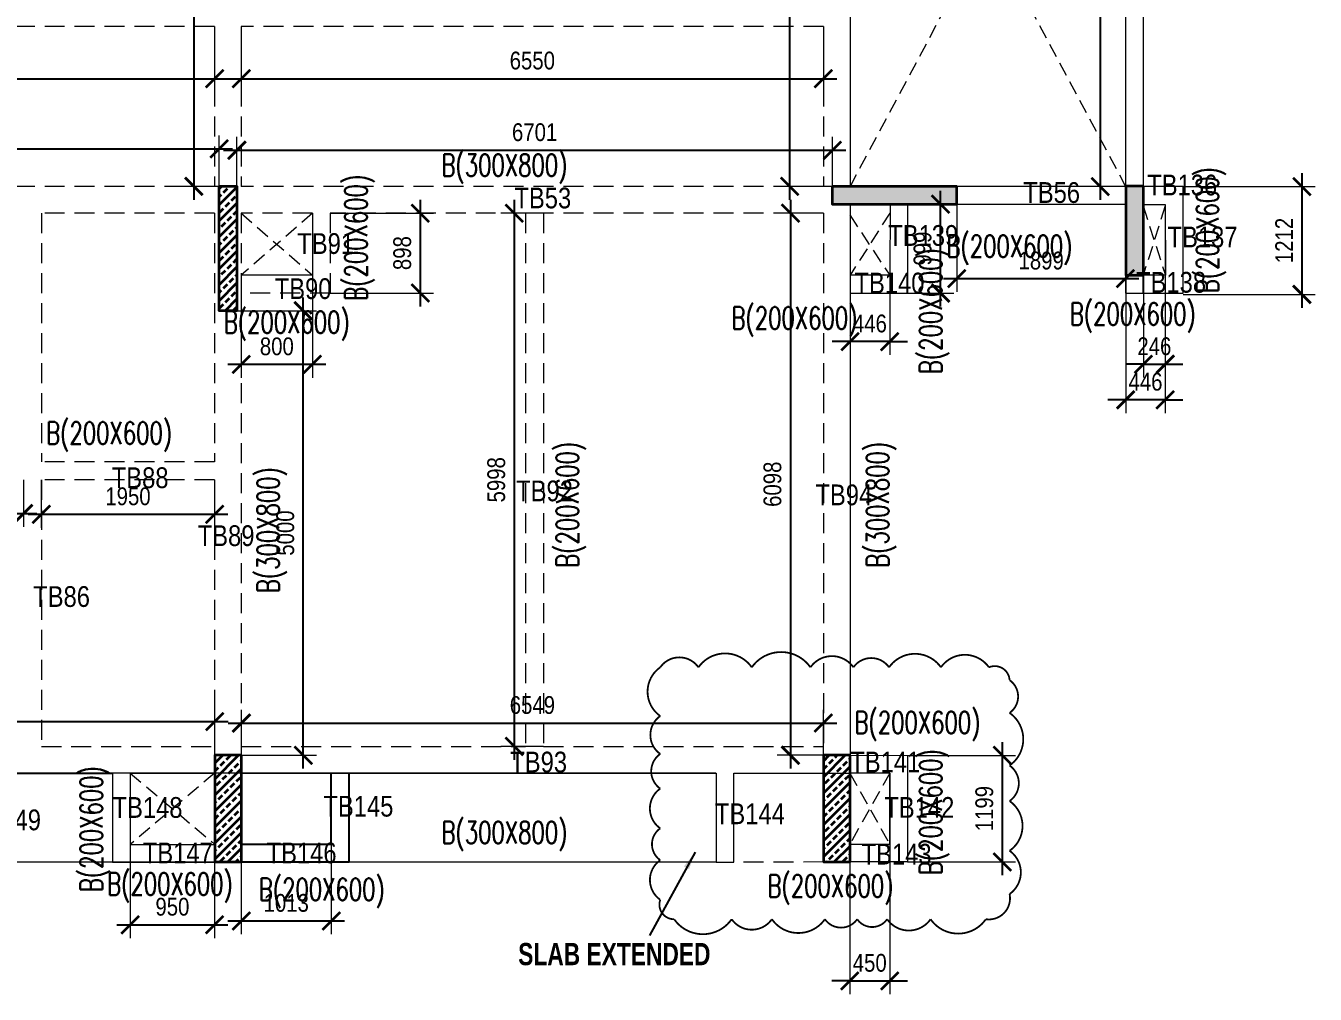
# Model space of a CAD drawing. Header units: millimetres. Extents: x -22 to 58002, y -26 to 25936.
# Drawn here: x 43492 to 58002, y 5192 to 16086 of the extents above; entities that cross this region are included whole.
import ezdxf

# ---------------------------------------------------------------- set-up
doc = ezdxf.new("R2010")
doc.units = ezdxf.units.MM
doc.linetypes.add('DASHED', pattern=[0.75, 0.5, -0.25])
doc.linetypes.add('HIDDEN', pattern=[9.525, 6.35, -3.175])
doc.layers.get('Defpoints').update_dxf_attribs({"color": 1})
for name, color, linetype, lineweight in [('G-ANNO-TEXT', 7, 'Continuous', 18), ('S-BEAM-IDEN', 2, 'Continuous', 9), ('S-COL HATCH', 8, 'Continuous', 35), ('S-COLS', 6, 'Continuous', 35), ('S_FRAMES', 4, 'Continuous', 9), ('STR-CUTOUT', 1, 'Continuous', 13)]:
    doc.layers.add(name, color=color, linetype=linetype, lineweight=lineweight)
doc.styles.add('Dim.s & Anno.(Misc.)', font='ARIALN.TTF')
doc.styles.add('ROMANS', font='romans.shx', dxfattribs={"width": 0.75})
doc.styles.add('Swis721 LtCn BT_2', font='swisscl.ttf', dxfattribs={"height": 244.992296})
doc.dimstyles.new('A-GFC-100', dxfattribs={"dimscale": 100, "dimtxt": 2, "dimasz": 2, "dimexe": 1.5, "dimexo": 0, "dimgap": 1, "dimtad": 1, "dimdec": 0, "dimdsep": 46, "dimtxsty": 'Dim.s & Anno.(Misc.)', "dimblk": 'ARCHTICK', "dimcen": 0, "dimdle": 1.5, "dimclrd": 256, "dimclre": 8, "dimclrt": 6, "dimazin": 2, "dimtfac": 1, "dimtdec": 0, "dimtix": 1, "dimtmove": 2, "dimatfit": 3, "dimfxl": 1, "dimtolj": 1, "dimlwd": -1, "dimlwe": 9, "dimarcsym": 0})
pattern_1 = [(45, (-612703.72, 120513.6), (-89.802561, 89.802561), []), (45, (-612613.92, 120513.6), (-89.802561, 89.802561), [63.5, -31.75])]

# ---------------------------------------------------------------- blocks, each defined once
blk = doc.blocks.new('COLUMNS_TER')
at = {"layer": 'S-COL HATCH'}
h = blk.add_hatch(dxfattribs=at)
h.set_pattern_fill('ANSI33', color=8, scale=20)
h.set_pattern_definition([(45, (-615475.9, 133131.74), (-89.802561, 89.802561), []), (45, (-615386.1, 133131.74), (-89.802561, 89.802561), [63.5, -31.75])])
h.paths.add_polyline_path([(40376, -9400), (40576, -9400), (40576, -10800), (40376, -10800)])
h = blk.add_hatch(color=8, dxfattribs=at)
h.dxf.hatch_style = 1
h.paths.add_polyline_path([(48676, -9601), (48676, -9401), (47276, -9401), (47276, -9601)])
h = blk.add_hatch(color=8, dxfattribs=at)
h.dxf.hatch_style = 1
h.paths.add_polyline_path([(50777, -9400), (50577, -9400), (50577, -10400), (50777, -10400)])
h = blk.add_hatch(dxfattribs=at)
h.set_pattern_fill('ANSI33', color=8, scale=20)
h.set_pattern_definition(pattern_1)
h.paths.add_polyline_path([(40626, -15800), (40326, -15800), (40326, -17000), (40626, -17000)])
h = blk.add_hatch(dxfattribs=at)
h.set_pattern_fill('ANSI33', color=8, scale=20)
h.set_pattern_definition(pattern_1)
h.paths.add_polyline_path([(47475, -15800), (47175, -15800), (47175, -17000), (47475, -17000)])
at = {"layer": 'S-COLS'}
for points in [[(40376, -9400), (40576, -9400), (40576, -10800), (40376, -10800)], [(48676, -9601), (48676, -9401), (47276, -9401), (47276, -9601)], [(50777, -9400), (50577, -9400), (50577, -10400), (50777, -10400)], [(40626, -15800), (40326, -15800), (40326, -17000), (40626, -17000)], [(47475, -15800), (47175, -15800), (47175, -17000), (47475, -17000)]]:
    blk.add_lwpolyline(points, close=True, dxfattribs=at)
blk = doc.blocks.new('_ArchTick')
at = {"color": 0, "linetype": 'ByBlock', "const_width": 0.15}
blk.add_lwpolyline([(-0.5, -0.5), (0.5, 0.5)], dxfattribs=at)
blk = doc.blocks.new('*D163')
at = {"color": 8, "lineweight": 9, "transparency": 16777216}
for p, q in [((39017, 16080), (39017, 15341)), ((45617, 16080), (45617, 15341))]:
    blk.add_line(p, q, dxfattribs=at)
at = {"transparency": 16777216}
blk.add_line((38867, 15491), (45767, 15491), dxfattribs=at)
at = {"layer": 'Defpoints', "color": 0, "transparency": 16777216}
for p in [(39017, 16080), (45617, 16080), (45617, 15491)]:
    blk.add_point(p, dxfattribs=at)
at = {"transparency": 16777216, "xscale": 200, "yscale": 200, "zscale": 200, "rotation": 180}
blk.add_blockref('_ArchTick', (39017, 15491), dxfattribs=at)
at = {"transparency": 16777216, "xscale": 200, "yscale": 200, "zscale": 200}
blk.add_blockref('_ArchTick', (45617, 15491), dxfattribs=at)
at = {"color": 6, "transparency": 16777216, "insert": (42317, 15693), "char_height": 200, "attachment_point": 5, "style": 'Dim.s & Anno.(Misc.)'}
blk.add_mtext('\\A1;6600', dxfattribs=at)
blk = doc.blocks.new('*D164')
at = {"color": 8, "lineweight": 9, "transparency": 16777216}
for p, q in [((45917, 16080), (45917, 15341)), ((52467, 16080), (52467, 15341))]:
    blk.add_line(p, q, dxfattribs=at)
at = {"transparency": 16777216}
blk.add_line((45767, 15491), (52617, 15491), dxfattribs=at)
at = {"layer": 'Defpoints', "color": 0, "transparency": 16777216}
for p in [(45917, 16080), (52467, 16080), (52467, 15491)]:
    blk.add_point(p, dxfattribs=at)
at = {"transparency": 16777216, "xscale": 200, "yscale": 200, "zscale": 200, "rotation": 180}
blk.add_blockref('_ArchTick', (45917, 15491), dxfattribs=at)
at = {"transparency": 16777216, "xscale": 200, "yscale": 200, "zscale": 200}
blk.add_blockref('_ArchTick', (52467, 15491), dxfattribs=at)
at = {"color": 6, "transparency": 16777216, "insert": (49192, 15694), "char_height": 200, "attachment_point": 5, "style": 'Dim.s & Anno.(Misc.)'}
blk.add_mtext('\\A1;6550', dxfattribs=at)
blk = doc.blocks.new('*D170')
at = {"color": 8, "lineweight": 9, "transparency": 16777216}
for p, q in [((38968, 14280), (38968, 14852)), ((45668, 14280), (45668, 14852))]:
    blk.add_line(p, q, dxfattribs=at)
at = {"transparency": 16777216}
blk.add_line((38818, 14702), (45818, 14702), dxfattribs=at)
at = {"layer": 'Defpoints', "color": 0, "transparency": 16777216}
for p in [(45668, 14702), (38968, 14280), (45668, 14280)]:
    blk.add_point(p, dxfattribs=at)
at = {"transparency": 16777216, "xscale": 200, "yscale": 200, "zscale": 200, "rotation": 180}
blk.add_blockref('_ArchTick', (38968, 14702), dxfattribs=at)
at = {"transparency": 16777216, "xscale": 200, "yscale": 200, "zscale": 200}
blk.add_blockref('_ArchTick', (45668, 14702), dxfattribs=at)
at = {"color": 6, "transparency": 16777216, "insert": (42318, 14904), "char_height": 200, "attachment_point": 5, "style": 'Dim.s & Anno.(Misc.)'}
blk.add_mtext('\\A1;6700', dxfattribs=at)
blk = doc.blocks.new('*D171')
at = {"color": 8, "lineweight": 9, "transparency": 16777216}
for p, q in [((45868, 14280), (45868, 14836)), ((52569, 14280), (52569, 14836))]:
    blk.add_line(p, q, dxfattribs=at)
at = {"transparency": 16777216}
blk.add_line((45718, 14686), (52719, 14686), dxfattribs=at)
at = {"layer": 'Defpoints', "color": 0, "transparency": 16777216}
for p in [(52569, 14686), (45868, 14280), (52569, 14280)]:
    blk.add_point(p, dxfattribs=at)
at = {"transparency": 16777216, "xscale": 200, "yscale": 200, "zscale": 200, "rotation": 180}
blk.add_blockref('_ArchTick', (45868, 14686), dxfattribs=at)
at = {"transparency": 16777216, "xscale": 200, "yscale": 200, "zscale": 200}
blk.add_blockref('_ArchTick', (52569, 14686), dxfattribs=at)
at = {"color": 6, "transparency": 16777216, "insert": (49218, 14888), "char_height": 200, "attachment_point": 5, "style": 'Dim.s & Anno.(Misc.)'}
blk.add_mtext('\\A1;6701', dxfattribs=at)
blk = doc.blocks.new('*D173')
at = {"transparency": 16777216}
blk.add_line((55583, 20230), (55583, 14128), dxfattribs=at)
at = {"color": 8, "lineweight": 9, "transparency": 16777216}
for p, q in [((55867, 20080), (55433, 20080)), ((55867, 14278), (55433, 14278))]:
    blk.add_line(p, q, dxfattribs=at)
at = {"layer": 'Defpoints', "color": 0, "transparency": 16777216}
for p in [(55867, 20080), (55583, 14278), (55867, 14278)]:
    blk.add_point(p, dxfattribs=at)
at = {"transparency": 16777216, "xscale": 200, "yscale": 200, "zscale": 200}
for p, rotation in [((55583, 20080), 90), ((55583, 14278), 270)]:
    blk.add_blockref('_ArchTick', p, dxfattribs=dict(at, rotation=rotation))
at = {"color": 6, "transparency": 16777216, "insert": (55380, 17179), "char_height": 200, "attachment_point": 5, "rotation": 90, "style": 'Dim.s & Anno.(Misc.)'}
blk.add_mtext('\\A1;5802', dxfattribs=at)
blk = doc.blocks.new('*D174')
at = {"color": 8, "lineweight": 9, "transparency": 16777216}
for p, q in [((53969, 14080), (53969, 13092)), ((55867, 14077), (55867, 13092))]:
    blk.add_line(p, q, dxfattribs=at)
at = {"transparency": 16777216}
blk.add_line((53819, 13242), (56017, 13242), dxfattribs=at)
at = {"layer": 'Defpoints', "color": 0, "transparency": 16777216}
for p in [(53969, 14080), (55867, 14077), (55867, 13242)]:
    blk.add_point(p, dxfattribs=at)
at = {"transparency": 16777216, "xscale": 200, "yscale": 200, "zscale": 200, "rotation": 180}
blk.add_blockref('_ArchTick', (53969, 13242), dxfattribs=at)
at = {"transparency": 16777216, "xscale": 200, "yscale": 200, "zscale": 200}
blk.add_blockref('_ArchTick', (55867, 13242), dxfattribs=at)
at = {"color": 6, "transparency": 16777216, "insert": (54918, 13444), "char_height": 200, "attachment_point": 5, "style": 'Dim.s & Anno.(Misc.)'}
blk.add_mtext('\\A1;1899', dxfattribs=at)
blk = doc.blocks.new('*D175')
at = {"color": 8, "lineweight": 9, "transparency": 16777216}
for p, q in [((56069, 14077), (56069, 12128)), ((56314, 14077), (56314, 12128))]:
    blk.add_line(p, q, dxfattribs=at)
at = {"transparency": 16777216}
for p, q in [((56069, 12278), (55869, 12278)), ((56069, 12278), (56314, 12278)), ((56314, 12278), (56514, 12278))]:
    blk.add_line(p, q, dxfattribs=at)
at = {"layer": 'Defpoints', "color": 0, "transparency": 16777216}
for p in [(56069, 14077), (56314, 14077), (56314, 12278)]:
    blk.add_point(p, dxfattribs=at)
at = {"transparency": 16777216, "xscale": 200, "yscale": 200, "zscale": 200}
blk.add_blockref('_ArchTick', (56069, 12278), dxfattribs=at)
at = {"transparency": 16777216, "xscale": 200, "yscale": 200, "zscale": 200, "rotation": 180}
blk.add_blockref('_ArchTick', (56314, 12278), dxfattribs=at)
at = {"color": 6, "transparency": 16777216, "insert": (56192, 12480), "char_height": 200, "attachment_point": 5, "style": 'Dim.s & Anno.(Misc.)'}
blk.add_mtext('\\A1;246', dxfattribs=at)
blk = doc.blocks.new('*D176')
at = {"transparency": 16777216}
blk.add_line((57852, 14427), (57852, 12915), dxfattribs=at)
at = {"color": 8, "lineweight": 9, "transparency": 16777216}
for p, q in [((56516, 14277), (58002, 14277)), ((56516, 13065), (58002, 13065))]:
    blk.add_line(p, q, dxfattribs=at)
at = {"layer": 'Defpoints', "color": 0, "transparency": 16777216}
for p in [(56516, 14277), (56516, 13065), (57852, 13065)]:
    blk.add_point(p, dxfattribs=at)
at = {"transparency": 16777216, "xscale": 200, "yscale": 200, "zscale": 200}
for p, rotation in [((57852, 14277), 90), ((57852, 13065), 270)]:
    blk.add_blockref('_ArchTick', p, dxfattribs=dict(at, rotation=rotation))
at = {"color": 6, "transparency": 16777216, "insert": (57652, 13671), "char_height": 200, "attachment_point": 5, "rotation": 90, "style": 'Dim.s & Anno.(Misc.)'}
blk.add_mtext('\\A1;1212', dxfattribs=at)
blk = doc.blocks.new('*D195')
at = {"transparency": 16777216}
blk.add_line((45383, 22630), (45383, 14130), dxfattribs=at)
at = {"color": 8, "lineweight": 9, "transparency": 16777216}
for p, q in [((45618, 22480), (45233, 22480)), ((45668, 14280), (45233, 14280))]:
    blk.add_line(p, q, dxfattribs=at)
at = {"layer": 'Defpoints', "color": 0, "transparency": 16777216}
for p in [(45618, 22480), (45383, 14280), (45668, 14280)]:
    blk.add_point(p, dxfattribs=at)
at = {"transparency": 16777216, "xscale": 200, "yscale": 200, "zscale": 200}
for p, rotation in [((45383, 22480), 90), ((45383, 14280), 270)]:
    blk.add_blockref('_ArchTick', p, dxfattribs=dict(at, rotation=rotation))
at = {"color": 6, "transparency": 16777216, "insert": (45181, 18380), "char_height": 200, "attachment_point": 5, "rotation": 90, "style": 'Dim.s & Anno.(Misc.)'}
blk.add_mtext('\\A1;8200', dxfattribs=at)
blk = doc.blocks.new('*D197')
at = {"transparency": 16777216}
blk.add_line((52088, 14130), (52088, 19580), dxfattribs=at)
at = {"color": 8, "lineweight": 9, "transparency": 16777216}
for p, q in [((52568, 19430), (51938, 19430)), ((52569, 14280), (51938, 14280))]:
    blk.add_line(p, q, dxfattribs=at)
at = {"layer": 'Defpoints', "color": 0, "transparency": 16777216}
for p in [(52088, 19430), (52568, 19430), (52569, 14280)]:
    blk.add_point(p, dxfattribs=at)
at = {"transparency": 16777216, "xscale": 200, "yscale": 200, "zscale": 200}
for p, rotation in [((52088, 19430), 90), ((52088, 14280), 270)]:
    blk.add_blockref('_ArchTick', p, dxfattribs=dict(at, rotation=rotation))
at = {"color": 6, "transparency": 16777216, "insert": (51886, 16855), "char_height": 200, "attachment_point": 5, "rotation": 90, "style": 'Dim.s & Anno.(Misc.)'}
blk.add_mtext('\\A1;5150', dxfattribs=at)
blk = doc.blocks.new('*D260')
at = {"color": 8, "lineweight": 9, "transparency": 16777216}
for p, q in [((39018, 7880), (39018, 8409)), ((45618, 7880), (45618, 8409))]:
    blk.add_line(p, q, dxfattribs=at)
at = {"transparency": 16777216}
blk.add_line((38868, 8259), (45768, 8259), dxfattribs=at)
at = {"layer": 'Defpoints', "color": 0, "transparency": 16777216}
for p in [(45618, 8259), (39018, 7880), (45618, 7880)]:
    blk.add_point(p, dxfattribs=at)
at = {"transparency": 16777216, "xscale": 200, "yscale": 200, "zscale": 200, "rotation": 180}
blk.add_blockref('_ArchTick', (39018, 8259), dxfattribs=at)
at = {"transparency": 16777216, "xscale": 200, "yscale": 200, "zscale": 200}
blk.add_blockref('_ArchTick', (45618, 8259), dxfattribs=at)
at = {"color": 6, "transparency": 16777216, "insert": (42318, 8461), "char_height": 200, "attachment_point": 5, "style": 'Dim.s & Anno.(Misc.)'}
blk.add_mtext('\\A1;6600', dxfattribs=at)
blk = doc.blocks.new('*D261')
at = {"color": 8, "lineweight": 9, "transparency": 16777216}
for p, q in [((45918, 7880), (45918, 8392)), ((52467, 7880), (52467, 8392))]:
    blk.add_line(p, q, dxfattribs=at)
at = {"transparency": 16777216}
blk.add_line((45768, 8242), (52617, 8242), dxfattribs=at)
at = {"layer": 'Defpoints', "color": 0, "transparency": 16777216}
for p in [(52467, 8242), (45918, 7880), (52467, 7880)]:
    blk.add_point(p, dxfattribs=at)
at = {"transparency": 16777216, "xscale": 200, "yscale": 200, "zscale": 200, "rotation": 180}
blk.add_blockref('_ArchTick', (45918, 8242), dxfattribs=at)
at = {"transparency": 16777216, "xscale": 200, "yscale": 200, "zscale": 200}
blk.add_blockref('_ArchTick', (52467, 8242), dxfattribs=at)
at = {"color": 6, "transparency": 16777216, "insert": (49193, 8444), "char_height": 200, "attachment_point": 5, "style": 'Dim.s & Anno.(Misc.)'}
blk.add_mtext('\\A1;6549', dxfattribs=at)
blk = doc.blocks.new('*D265')
at = {"color": 8, "lineweight": 9, "transparency": 16777216}
for p, q in [((39017, 10980), (39017, 10449)), ((43467, 10980), (43467, 10449))]:
    blk.add_line(p, q, dxfattribs=at)
at = {"transparency": 16777216}
blk.add_line((38867, 10599), (43617, 10599), dxfattribs=at)
at = {"layer": 'Defpoints', "color": 0, "transparency": 16777216}
for p in [(39017, 10980), (43467, 10980), (43467, 10599)]:
    blk.add_point(p, dxfattribs=at)
at = {"transparency": 16777216, "xscale": 200, "yscale": 200, "zscale": 200, "rotation": 180}
blk.add_blockref('_ArchTick', (39017, 10599), dxfattribs=at)
at = {"transparency": 16777216, "xscale": 200, "yscale": 200, "zscale": 200}
blk.add_blockref('_ArchTick', (43467, 10599), dxfattribs=at)
at = {"color": 6, "transparency": 16777216, "insert": (41242, 10801), "char_height": 200, "attachment_point": 5, "style": 'Dim.s & Anno.(Misc.)'}
blk.add_mtext('\\A1;4450', dxfattribs=at)
blk = doc.blocks.new('*D266')
at = {"color": 8, "lineweight": 9, "transparency": 16777216}
for p, q in [((43667, 10980), (43667, 10440)), ((45617, 10980), (45617, 10440))]:
    blk.add_line(p, q, dxfattribs=at)
at = {"transparency": 16777216}
blk.add_line((45767, 10590), (43517, 10590), dxfattribs=at)
at = {"layer": 'Defpoints', "color": 0, "transparency": 16777216}
for p in [(43667, 10980), (45617, 10980), (43667, 10590)]:
    blk.add_point(p, dxfattribs=at)
at = {"transparency": 16777216, "xscale": 200, "yscale": 200, "zscale": 200, "rotation": 180}
blk.add_blockref('_ArchTick', (43667, 10590), dxfattribs=at)
at = {"transparency": 16777216, "xscale": 200, "yscale": 200, "zscale": 200}
blk.add_blockref('_ArchTick', (45617, 10590), dxfattribs=at)
at = {"color": 6, "transparency": 16777216, "insert": (44642, 10792), "char_height": 200, "attachment_point": 5, "style": 'Dim.s & Anno.(Misc.)'}
blk.add_mtext('\\A1;1950', dxfattribs=at)
blk = doc.blocks.new('*D271')
at = {"transparency": 16777216}
blk.add_line((46615, 7730), (46615, 13030), dxfattribs=at)
at = {"color": 8, "lineweight": 9, "transparency": 16777216}
for p, q in [((45868, 12880), (46765, 12880)), ((45918, 7880), (46765, 7880))]:
    blk.add_line(p, q, dxfattribs=at)
at = {"layer": 'Defpoints', "color": 0, "transparency": 16777216}
for p in [(45868, 12880), (46615, 12880), (45918, 7880)]:
    blk.add_point(p, dxfattribs=at)
at = {"transparency": 16777216, "xscale": 200, "yscale": 200, "zscale": 200}
for p, rotation in [((46615, 12880), 90), ((46615, 7880), 270)]:
    blk.add_blockref('_ArchTick', p, dxfattribs=dict(at, rotation=rotation))
at = {"color": 6, "transparency": 16777216, "insert": (46413, 10380), "char_height": 200, "attachment_point": 5, "rotation": 90, "style": 'Dim.s & Anno.(Misc.)'}
blk.add_mtext('\\A1;5000', dxfattribs=at)
blk = doc.blocks.new('*D272')
at = {"transparency": 16777216}
blk.add_line((48989, 14128), (48989, 7830), dxfattribs=at)
at = {"color": 8, "lineweight": 9, "transparency": 16777216}
for p, q in [((49317, 13978), (48839, 13978)), ((49317, 7980), (48839, 7980))]:
    blk.add_line(p, q, dxfattribs=at)
at = {"layer": 'Defpoints', "color": 0, "transparency": 16777216}
for p in [(49317, 13978), (48989, 7980), (49317, 7980)]:
    blk.add_point(p, dxfattribs=at)
at = {"transparency": 16777216, "xscale": 200, "yscale": 200, "zscale": 200}
for p, rotation in [((48989, 13978), 90), ((48989, 7980), 270)]:
    blk.add_blockref('_ArchTick', p, dxfattribs=dict(at, rotation=rotation))
at = {"color": 6, "transparency": 16777216, "insert": (48787, 10979), "char_height": 200, "attachment_point": 5, "rotation": 90, "style": 'Dim.s & Anno.(Misc.)'}
blk.add_mtext('\\A1;5998', dxfattribs=at)
blk = doc.blocks.new('*D273')
at = {"transparency": 16777216}
blk.add_line((52097, 14128), (52097, 7730), dxfattribs=at)
at = {"color": 8, "lineweight": 9, "transparency": 16777216}
for p, q in [((52467, 13978), (51947, 13978)), ((52467, 7880), (51947, 7880))]:
    blk.add_line(p, q, dxfattribs=at)
at = {"layer": 'Defpoints', "color": 0, "transparency": 16777216}
for p in [(52467, 13978), (52097, 7880), (52467, 7880)]:
    blk.add_point(p, dxfattribs=at)
at = {"transparency": 16777216, "xscale": 200, "yscale": 200, "zscale": 200}
for p, rotation in [((52097, 13978), 90), ((52097, 7880), 270)]:
    blk.add_blockref('_ArchTick', p, dxfattribs=dict(at, rotation=rotation))
at = {"color": 6, "transparency": 16777216, "insert": (51895, 10929), "char_height": 200, "attachment_point": 5, "rotation": 90, "style": 'Dim.s & Anno.(Misc.)'}
blk.add_mtext('\\A1;6098', dxfattribs=at)
blk = doc.blocks.new('*D214')
at = {"transparency": 16777216}
blk.add_line((53786, 12930), (53786, 14230), dxfattribs=at)
at = {"color": 8, "lineweight": 9, "transparency": 16777216}
for p, q in [((53416, 14080), (53936, 14080)), ((53416, 13080), (53936, 13080))]:
    blk.add_line(p, q, dxfattribs=at)
at = {"layer": 'Defpoints', "color": 0, "transparency": 16777216}
for p in [(53416, 14080), (53786, 14080), (53416, 13080)]:
    blk.add_point(p, dxfattribs=at)
at = {"transparency": 16777216, "xscale": 200, "yscale": 200, "zscale": 200}
for p, rotation in [((53786, 14080), 90), ((53786, 13080), 270)]:
    blk.add_blockref('_ArchTick', p, dxfattribs=dict(at, rotation=rotation))
at = {"color": 6, "transparency": 16777216, "insert": (53584, 13580), "char_height": 200, "attachment_point": 5, "rotation": 90, "style": 'Dim.s & Anno.(Misc.)'}
blk.add_mtext('\\A1;999', dxfattribs=at)
blk = doc.blocks.new('*D215')
at = {"color": 8, "lineweight": 9, "transparency": 16777216}
for p, q in [((52768, 13280), (52768, 12383)), ((53214, 13280), (53214, 12383))]:
    blk.add_line(p, q, dxfattribs=at)
at = {"transparency": 16777216}
for p, q in [((52768, 12533), (52568, 12533)), ((53214, 12533), (52768, 12533)), ((53214, 12533), (53414, 12533))]:
    blk.add_line(p, q, dxfattribs=at)
at = {"layer": 'Defpoints', "color": 0, "transparency": 16777216}
for p in [(52768, 13280), (53214, 13280), (52768, 12533)]:
    blk.add_point(p, dxfattribs=at)
at = {"transparency": 16777216, "xscale": 200, "yscale": 200, "zscale": 200}
blk.add_blockref('_ArchTick', (52768, 12533), dxfattribs=at)
at = {"transparency": 16777216, "xscale": 200, "yscale": 200, "zscale": 200, "rotation": 180}
blk.add_blockref('_ArchTick', (53214, 12533), dxfattribs=at)
at = {"color": 6, "transparency": 16777216, "insert": (52991, 12736), "char_height": 200, "attachment_point": 5, "style": 'Dim.s & Anno.(Misc.)'}
blk.add_mtext('\\A1;446', dxfattribs=at)
blk = doc.blocks.new('*D216')
at = {"transparency": 16777216}
blk.add_line((54481, 8029), (54481, 6530), dxfattribs=at)
at = {"color": 8, "lineweight": 9, "transparency": 16777216}
for p, q in [((53413, 7879), (54631, 7879)), ((53413, 6680), (54631, 6680))]:
    blk.add_line(p, q, dxfattribs=at)
at = {"layer": 'Defpoints', "color": 0, "transparency": 16777216}
for p in [(53413, 7879), (53413, 6680), (54481, 6680)]:
    blk.add_point(p, dxfattribs=at)
at = {"transparency": 16777216, "xscale": 200, "yscale": 200, "zscale": 200}
for p, rotation in [((54481, 7879), 90), ((54481, 6680), 270)]:
    blk.add_blockref('_ArchTick', p, dxfattribs=dict(at, rotation=rotation))
at = {"color": 6, "transparency": 16777216, "insert": (54279, 7280), "char_height": 200, "attachment_point": 5, "rotation": 90, "style": 'Dim.s & Anno.(Misc.)'}
blk.add_mtext('\\A1;1199', dxfattribs=at)
blk = doc.blocks.new('*D217')
at = {"color": 8, "lineweight": 9, "transparency": 16777216}
for p, q in [((52764, 7680), (52764, 5192)), ((53214, 7680), (53214, 5192))]:
    blk.add_line(p, q, dxfattribs=at)
at = {"transparency": 16777216}
for p, q in [((52764, 5342), (52564, 5342)), ((52764, 5342), (53214, 5342)), ((53214, 5342), (53414, 5342))]:
    blk.add_line(p, q, dxfattribs=at)
at = {"layer": 'Defpoints', "color": 0, "transparency": 16777216}
for p in [(52764, 7680), (53214, 7680), (53214, 5342)]:
    blk.add_point(p, dxfattribs=at)
at = {"transparency": 16777216, "xscale": 200, "yscale": 200, "zscale": 200}
blk.add_blockref('_ArchTick', (52764, 5342), dxfattribs=at)
at = {"transparency": 16777216, "xscale": 200, "yscale": 200, "zscale": 200, "rotation": 180}
blk.add_blockref('_ArchTick', (53214, 5342), dxfattribs=at)
at = {"color": 6, "transparency": 16777216, "insert": (52989, 5544), "char_height": 200, "attachment_point": 5, "style": 'Dim.s & Anno.(Misc.)'}
blk.add_mtext('\\A1;450', dxfattribs=at)
blk = doc.blocks.new('*D218')
at = {"transparency": 16777216}
blk.add_line((28837, 7830), (28837, 6526), dxfattribs=at)
at = {"color": 8, "lineweight": 9, "transparency": 16777216}
for p, q in [((51259, 7680), (28687, 7680)), ((51259, 6676), (28687, 6676))]:
    blk.add_line(p, q, dxfattribs=at)
at = {"layer": 'Defpoints', "color": 0, "transparency": 16777216}
for p in [(51259, 7680), (28837, 6676), (51259, 6676)]:
    blk.add_point(p, dxfattribs=at)
at = {"transparency": 16777216, "xscale": 200, "yscale": 200, "zscale": 200}
for p, rotation in [((28837, 7680), 90), ((28837, 6676), 270)]:
    blk.add_blockref('_ArchTick', p, dxfattribs=dict(at, rotation=rotation))
at = {"color": 6, "transparency": 16777216, "insert": (28634, 7178), "char_height": 200, "attachment_point": 5, "rotation": 90, "style": 'Dim.s & Anno.(Misc.)'}
blk.add_mtext('\\A1;1004', dxfattribs=at)
blk = doc.blocks.new('*D223')
at = {"color": 8, "lineweight": 9, "transparency": 16777216}
for p, q in [((44667, 6877), (44667, 5823)), ((45617, 6877), (45617, 5823))]:
    blk.add_line(p, q, dxfattribs=at)
at = {"transparency": 16777216}
blk.add_line((44517, 5973), (45767, 5973), dxfattribs=at)
at = {"layer": 'Defpoints', "color": 0, "transparency": 16777216}
for p in [(44667, 6877), (45617, 6877), (45617, 5973)]:
    blk.add_point(p, dxfattribs=at)
at = {"transparency": 16777216, "xscale": 200, "yscale": 200, "zscale": 200, "rotation": 180}
blk.add_blockref('_ArchTick', (44667, 5973), dxfattribs=at)
at = {"transparency": 16777216, "xscale": 200, "yscale": 200, "zscale": 200}
blk.add_blockref('_ArchTick', (45617, 5973), dxfattribs=at)
at = {"color": 6, "transparency": 16777216, "insert": (45142, 6175), "char_height": 200, "attachment_point": 5, "style": 'Dim.s & Anno.(Misc.)'}
blk.add_mtext('\\A1;950', dxfattribs=at)
blk = doc.blocks.new('*D224')
at = {"color": 8, "lineweight": 9, "transparency": 16777216}
for p, q in [((45917, 6877), (45917, 5866)), ((46930, 6880), (46930, 5866))]:
    blk.add_line(p, q, dxfattribs=at)
at = {"transparency": 16777216}
blk.add_line((45767, 6016), (47080, 6016), dxfattribs=at)
at = {"layer": 'Defpoints', "color": 0, "transparency": 16777216}
for p in [(45917, 6877), (46930, 6880), (46930, 6016)]:
    blk.add_point(p, dxfattribs=at)
at = {"transparency": 16777216, "xscale": 200, "yscale": 200, "zscale": 200, "rotation": 180}
blk.add_blockref('_ArchTick', (45917, 6016), dxfattribs=at)
at = {"transparency": 16777216, "xscale": 200, "yscale": 200, "zscale": 200}
blk.add_blockref('_ArchTick', (46930, 6016), dxfattribs=at)
at = {"color": 6, "transparency": 16777216, "insert": (46423, 6218), "char_height": 200, "attachment_point": 5, "style": 'Dim.s & Anno.(Misc.)'}
blk.add_mtext('\\A1;1013', dxfattribs=at)
blk = doc.blocks.new('*D236')
at = {"color": 8, "lineweight": 9, "transparency": 16777216}
for p, q in [((45917, 13280), (45917, 12127)), ((46717, 13280), (46717, 12127))]:
    blk.add_line(p, q, dxfattribs=at)
at = {"transparency": 16777216}
blk.add_line((46867, 12277), (45767, 12277), dxfattribs=at)
at = {"layer": 'Defpoints', "color": 0, "transparency": 16777216}
for p in [(45917, 13280), (46717, 13280), (45917, 12277)]:
    blk.add_point(p, dxfattribs=at)
at = {"transparency": 16777216, "xscale": 200, "yscale": 200, "zscale": 200, "rotation": 180}
blk.add_blockref('_ArchTick', (45917, 12277), dxfattribs=at)
at = {"transparency": 16777216, "xscale": 200, "yscale": 200, "zscale": 200}
blk.add_blockref('_ArchTick', (46717, 12277), dxfattribs=at)
at = {"color": 6, "transparency": 16777216, "insert": (46317, 12479), "char_height": 200, "attachment_point": 5, "style": 'Dim.s & Anno.(Misc.)'}
blk.add_mtext('\\A1;800', dxfattribs=at)
blk = doc.blocks.new('*D237')
at = {"transparency": 16777216}
blk.add_line((47931, 14128), (47931, 12930), dxfattribs=at)
at = {"color": 8, "lineweight": 9, "transparency": 16777216}
for p, q in [((46917, 13978), (48081, 13978)), ((46917, 13080), (48081, 13080))]:
    blk.add_line(p, q, dxfattribs=at)
at = {"layer": 'Defpoints', "color": 0, "transparency": 16777216}
for p in [(46917, 13978), (46917, 13080), (47931, 13080)]:
    blk.add_point(p, dxfattribs=at)
at = {"transparency": 16777216, "xscale": 200, "yscale": 200, "zscale": 200}
for p, rotation in [((47931, 13978), 90), ((47931, 13080), 270)]:
    blk.add_blockref('_ArchTick', p, dxfattribs=dict(at, rotation=rotation))
at = {"color": 6, "transparency": 16777216, "insert": (47729, 13529), "char_height": 200, "attachment_point": 5, "rotation": 90, "style": 'Dim.s & Anno.(Misc.)'}
blk.add_mtext('\\A1;898', dxfattribs=at)
blk = doc.blocks.new('*D280')
at = {"color": 8, "lineweight": 9, "transparency": 16777216}
for p, q in [((55869, 13280), (55869, 11729)), ((56314, 13280), (56314, 11729))]:
    blk.add_line(p, q, dxfattribs=at)
at = {"transparency": 16777216}
for p, q in [((55869, 11879), (55669, 11879)), ((56314, 11879), (55869, 11879)), ((56314, 11879), (56514, 11879))]:
    blk.add_line(p, q, dxfattribs=at)
at = {"layer": 'Defpoints', "color": 0, "transparency": 16777216}
for p in [(55869, 13280), (56314, 13280), (55869, 11879)]:
    blk.add_point(p, dxfattribs=at)
at = {"transparency": 16777216, "xscale": 200, "yscale": 200, "zscale": 200}
blk.add_blockref('_ArchTick', (55869, 11879), dxfattribs=at)
at = {"transparency": 16777216, "xscale": 200, "yscale": 200, "zscale": 200, "rotation": 180}
blk.add_blockref('_ArchTick', (56314, 11879), dxfattribs=at)
at = {"color": 6, "transparency": 16777216, "insert": (56092, 12081), "char_height": 200, "attachment_point": 5, "style": 'Dim.s & Anno.(Misc.)'}
blk.add_mtext('\\A1;446', dxfattribs=at)

msp = doc.modelspace()

# ---------------------------------------------------------------- linework, layer by layer
at = {"color": 2}
msp.add_line((45917.1, 6679.7), (47128.7, 6679.7), dxfattribs=at)
at = {"const_width": 20}
msp.add_lwpolyline([(50631.5, 8869.5, 0.5205671), (50631.5, 8321.7, 0.5205671), (50631.5, 7895.1, 0.5205671), (50631.5, 7505, 0.5205671), (50631.5, 7057.9, 0.5205671), (50631.5, 6700.4, 0.5205671), (50631.5, 6254.6, 0.5205671), (50787.9, 6035.7, 0.5205671), (51435.2, 6035.7, 0.5205671), (51888, 6035.7, 0.5205671), (52484.4, 6035.7, 0.5205671), (52847.6, 6035.7, 0.5205671), (53184.9, 6035.7, 0.5205671), (53673.6, 6035.7, 0.5205671), (54295.7, 6035.7, 0.5205671), (54562.7, 6319.1, 0.5205671), (54562.7, 6805.4, 0.5205671), (54562.7, 7365.3, 0.5205671), (54562.7, 7764.8, 0.5205671), (54562.7, 8356.7, 0.5205671), (54562.7, 8725.5, 0.5205671), (54330.2, 8869.5, 0.5205671), (53790.1, 8869.5, 0.5205671), (53206.5, 8869.5, 0.5205671), (52805.4, 8869.5, 0.5205671), (52321.6, 8869.5, 0.5205671), (51661.6, 8869.5, 0.5205671), (51061.4, 8869.5, 0.5205671)], format="xyb", close=True, dxfattribs=at)
at = {"color": 2}
for points in [[(45917.1, 6880.1), (46929.7, 6880.1), (46929.7, 7680.1)], [(45918, 6679.7), (47129.7, 6679.7), (47129.7, 7680.1)]]:
    msp.add_lwpolyline(points, dxfattribs=at)
at = {"layer": 'S_FRAMES', "linetype": 'Continuous', "ltscale": 450}
for p, q in [((52767.1, 20080), (52767.1, 14280)), ((55867.1, 20080), (55867.1, 14277.9)), ((56067.1, 18630), (56067.1, 13280)), ((55867.1, 14280), (52767.1, 14280)), ((52768.8, 14076.7), (52767.1, 7680.1)), ((53216.1, 14076.7), (52767.1, 14076.7)), ((55867.1, 14076.5), (53951.7, 14076.7)), ((55867.1, 13979.5), (55867.1, 13280)), ((56067.1, 13280), (55867.1, 13280))]:
    msp.add_line(p, q, dxfattribs=at)
at = {"layer": 'S_FRAMES', "linetype": 'DASHED', "ltscale": 450}
for p, q in [((45617.1, 16080), (39017.1, 16080)), ((45617.1, 16080), (45617.1, 14277.9)), ((45917.1, 16080), (45917.1, 14277.9)), ((52467.1, 16080), (45917.1, 16080)), ((52467.1, 16080), (52467.1, 14277.9)), ((45617.1, 14277.9), (39017.1, 14277.9)), ((52467.1, 14277.9), (45917.1, 14277.9)), ((45617.1, 13977.9), (43667.1, 13977.9)), ((43667.1, 13977.9), (43667.1, 11180)), ((45617.1, 13977.9), (45617.1, 11180)), ((45917.1, 13977.9), (45917.1, 13280)), ((46717, 13977.9), (45917.1, 13977.9)), ((49117.1, 13977.9), (46917, 13977.9)), ((49117.1, 13977.9), (49117.1, 7980.1)), ((52467.1, 13977.9), (49317.1, 13977.9)), ((49317.1, 13977.9), (49317.1, 7980.1)), ((52467.1, 13977.9), (52467.1, 7980.1)), ((45917.1, 13080), (45917.1, 7980.1)), ((45617.1, 11180), (43667.1, 11180)), ((43667.1, 10980), (43667.1, 7980.1)), ((45617.1, 10980), (43667.1, 10980)), ((45617.1, 10980), (45617.1, 7980.1)), ((43667.1, 7980.1), (45617.1, 7980.1)), ((45917.1, 7980.1), (49117.1, 7980.1)), ((49317.1, 7980.1), (52467.1, 7980.1)), ((52467.3, 6680), (51459.3, 6675.9))]:
    msp.add_line(p, q, dxfattribs=at)
at = {"layer": 'S_FRAMES'}
for p, q in [((52763.9, 7880.1), (53413.8, 7879.3)), ((53412.5, 7880), (53412.5, 6680.1)), ((40667.1, 7676.7), (44467.1, 7676.7)), ((44667.1, 7680.1), (45617.1, 7680.1)), ((45617.1, 6880.1), (45617.1, 7680.1)), ((45917.1, 6680.1), (45917.1, 6680.1)), ((53412.5, 6680.1), (52463.9, 6680.1)), ((52767.1, 6679.1), (52767.1, 6679.1))]:
    msp.add_line(p, q, dxfattribs=at)
at = {"layer": 'S_FRAMES', "linetype": 'Continuous', "ltscale": 450}
for points in [[(55867.1, 13280), (55866.1, 13080.1), (56515.8, 13080.1), (56515.8, 14276.7), (56063.2, 14276.7)], [(53217.1, 14076.2), (53216.1, 13280.5), (52763.5, 13280.1)], [(52766.2, 13080.1), (53416.4, 13080.1), (53416.4, 14079.5)], [(56062, 14076.7), (56314.5, 14076.7), (56317.2, 13280.1), (56066, 13280.1)], [(52763.9, 6880.1), (53213.4, 6880.1), (53214.3, 7680), (52763.9, 7680), (52763.9, 6880.1)]]:
    msp.add_lwpolyline(points, dxfattribs=at)
at = {"layer": 'S_FRAMES'}
for points in [[(46717, 13977.9), (46717, 13280), (45917.1, 13280)], [(44467.1, 7680.1), (44467.1, 6676.7), (45917.1, 6676.7), (45917.1, 7680.1), (51259.2, 7680.1)], [(44667.1, 7680.1), (44667.1, 6876.7), (45617.1, 6876.7)], [(47129.7, 7680.1), (47128.7, 6676.7), (45917.1, 6676.7)], [(45917.1, 6876.7), (46929.7, 6880.1), (46929.7, 7676.7)], [(51259.2, 7680.1), (51259.3, 6675.8), (51459.3, 6675.9), (51459.2, 7680.1)], [(51459.2, 7680.1), (52767.1, 7680.1)]]:
    msp.add_lwpolyline(points, dxfattribs=at)
at = {"layer": 'S_FRAMES', "linetype": 'DASHED', "ltscale": 450}
msp.add_lwpolyline([(46917, 13977.9), (46917, 13080), (45917.1, 13080)], dxfattribs=at)
at = {"layer": 'STR-CUTOUT', "color": 1, "linetype": 'HIDDEN', "ltscale": 25}
for p, q in [((52767.2, 20080), (55867.2, 14280)), ((55867.2, 20080), (52767.2, 14280)), ((46717.1, 13977.9), (45917.2, 13280)), ((45917.2, 13977.9), (46717.1, 13280)), ((52765.3, 13958.5), (53213.8, 13280.1)), ((53216.2, 13979.5), (52767.6, 13280.1)), ((56065.6, 14059), (56315.8, 13280.1)), ((56313, 14059), (56066.8, 13280)), ((44667.2, 7680.1), (45617.2, 6879.1)), ((45617.2, 7679), (44667.2, 6878.1)), ((52764.4, 7680), (53213.2, 6880.1)), ((53213.9, 7680), (52765.1, 6880.1))]:
    msp.add_line(p, q, dxfattribs=at)

# ---------------------------------------------------------------- block references
msp.add_blockref('COLUMNS_TER', (5292.1, 23680.2))

# ---------------------------------------------------------------- texts
at = {"style": 'Dim.s & Anno.(Misc.)'}
for s, p in [('TB136', (56111.4, 14178.2)), ('TB53', (48990.5, 14032.6)), ('TB56', (54716.6, 14093.7)), ('TB139', (53196.9, 13610.6)), ('TB137', (56339.9, 13593.3)), ('TB91', (46547.3, 13519.8)), ('TB90', (46293.3, 13012.3)), ('TB140', (52817, 13075.7)), ('TB138', (55985.9, 13084.3)), ('TB88', (44459.2, 10885.5)), ('TB92', (49010.1, 10737.4)), ('TB94', (52377.3, 10692.6)), ('TB89', (45426.4, 10233.8)), ('TB86', (43575.3, 9548.9)), ('TB93', (48944, 7687.1)), ('TB141', (52769.6, 7687.4)), ('TB148', (44468, 7176)), ('TB145', (46841, 7190.2)), ('TB142', (53153.2, 7176.3)), ('TB149', (42875.4, 7036.4)), ('TB144', (51246, 7105)), ('TB147', (44809, 6664.9)), ('TB146', (46201.6, 6664.9)), ('TB143', (52897.4, 6651))]:
    msp.add_text(s, height=233.43, dxfattribs=at).set_placement(p)
at = {"layer": 'G-ANNO-TEXT', "color": 1, "insert": (49033.1, 5768.6), "char_height": 250, "width": 4617, "attachment_point": 1, "line_spacing_factor": 0.971848, "style": 'Swis721 LtCn BT_2'}
msp.add_mtext('{\\fSwis721 LtCn BT|b1|i0|c0|p34;SLAB EXTENDED}', dxfattribs=at)
at = {"layer": 'S-BEAM-IDEN', "color": 3, "style": 'ROMANS', "width": 0.7}
for p in [(48171.2, 14393.5), (48171.2, 6886.7)]:
    msp.add_text('B(300X800)', height=250, dxfattribs=at).set_placement(p)
at = {"layer": 'S-BEAM-IDEN', "color": 1, "style": 'ROMANS', "width": 0.7}
for p in [(47332.9, 12993.9), (56914.6, 13080.1), (53800.6, 12167.9), (49711.9, 9989), (53800.6, 6530.2), (44355.2, 6338.7)]:
    msp.add_text('B(200X600)', height=250, rotation=90, dxfattribs=at).set_placement(p)
for p in [(53851.7, 13482.1), (45720.3, 12627.4), (51432.8, 12673.1), (55240.4, 12719.5), (43720.3, 11379.4), (52819.1, 8124), (44406.2, 6307), (46113.3, 6246.3), (51840.4, 6284.3)]:
    msp.add_text('B(200X600)', height=250, dxfattribs=at).set_placement(p)
at = {"layer": 'S-BEAM-IDEN', "color": 3, "style": 'ROMANS', "width": 0.7}
for p in [(53202.1, 9989), (46345.1, 9701.9)]:
    msp.add_text('B(300X800)', height=250, rotation=90, dxfattribs=at).set_placement(p)

# ---------------------------------------------------------------- dimensions: what is measured, and where the dimension line sits
for base, p1, p2, picture, middle in [((45383, 14280), (45618.1, 22480.2), (45668, 14280), '*D195', (45180.9, 18380.1)), ((55582.6, 14277.9), (55867.1, 20080), (55867.1, 14277.9), '*D173', (55380.4, 17178.9)), ((52088.0867, 19429.9673), (52568.5803, 14279.5315), (52568.0104, 19429.9673), '*D197', (51885.9721, 16854.7494)), ((57851.9, 13065), (56515.8, 14276.7), (56515.8, 13065), '*D176', (57651.5, 13670.9)), ((53786.3, 14079.5), (53416.4, 13080.1), (53416.4, 14079.5), '*D214', (53584.2, 13579.8)), ((47931.3, 13080), (46917, 13977.9), (46917, 13080), '*D237', (47729.2, 13528.9)), ((48988.9, 7980.1), (49317.1, 13977.9), (49317.1, 7980.1), '*D272', (48786.8, 10979)), ((52096.8, 7879.9), (52467.1, 13977.9), (52467.3, 7879.9), '*D273', (51894.7, 10928.9)), ((46615.4, 12880.1), (45918, 7879.9), (45868, 12880.1), '*D271', (46413.2, 10380)), ((54481.4, 6680.1), (53412.5, 7879.3), (53412.5, 6680.1), '*D216', (54279.3, 7279.7)), ((28836.5, 6675.8), (51259.2, 7680.1), (51259.3, 6675.8), '*D218', (28634.4, 7177.9))]:
    dim = msp.add_linear_dim(base=base, p1=p1, p2=p2, angle=90, dimstyle='A-GFC-100')
    dim.commit()
    dim.dimension.update_dxf_attribs({"geometry": picture, "text_midpoint": middle})
for base, p1, p2, picture, middle in [((45617.1, 15491.3), (39017.1, 16080), (45617.1, 16080), '*D163', (42317.1, 15693.5)), ((52467.1, 15491.5), (45917.1, 16080), (52467.1, 16080), '*D164', (49192.1, 15693.6)), ((45668, 14702.2), (38968.1, 14280), (45668, 14280), '*D170', (42318, 14904.3)), ((52568.6, 14685.5), (45868, 14280), (52568.6, 14279.5), '*D171', (49218.3, 14887.6)), ((55867.1, 13241.7), (53968.5, 14079.5), (55867.1, 14076.5), '*D174', (54917.8, 13443.8)), ((56314.5, 12278.2), (56068.8, 14076.7), (56314.5, 14076.7), '*D175', (56191.6, 12480.3)), ((45917.1, 12276.8), (46717, 13280), (45917.1, 13280), '*D236', (46317.1, 12478.9)), ((52767.6, 12533.4), (53213.8, 13280.1), (52767.6, 13280.1), '*D215', (52990.7, 12735.5)), ((55868.8, 11878.7), (56314.5, 13280.1), (55868.8, 13280), '*D280', (56091.6, 12080.8)), ((43467.1, 10598.9), (39017.1, 10980), (43467.1, 10980), '*D265', (41242.1, 10801)), ((43667.1, 10590.2), (45617.1, 10980), (43667.1, 10980), '*D266', (44642.1, 10792.3)), ((45618, 8259.2), (39018, 7879.9), (45618, 7879.9), '*D260', (42318, 8461.3)), ((52467.3, 8242.2), (45918, 7879.9), (52467.3, 7879.9), '*D261', (49192.7, 8444.4)), ((53213.932, 5342.2558), (52764.3752, 7679.983), (53213.932, 7679.983), '*D217', (52989.1536, 5544.3704)), ((45617.1, 5972.7), (44667.1, 6876.7), (45617.1, 6876.7), '*D223', (45142.1, 6174.8)), ((46929.7, 6015.9), (45917.1, 6876.7), (46929.7, 6880.1), '*D224', (46423.4, 6218))]:
    dim = msp.add_linear_dim(base=base, p1=p1, p2=p2, dimstyle='A-GFC-100')
    dim.commit()
    dim.dimension.update_dxf_attribs({"geometry": picture, "text_midpoint": middle})

# ---------------------------------------------------------------- leaders
msp.add_leader([(51023.3, 6789.7), (50511.4, 5852.1)], dimstyle='A-GFC-100', override={"dimtad": 0, "dimclrd": 1})

doc.saveas('drawing.dxf')
